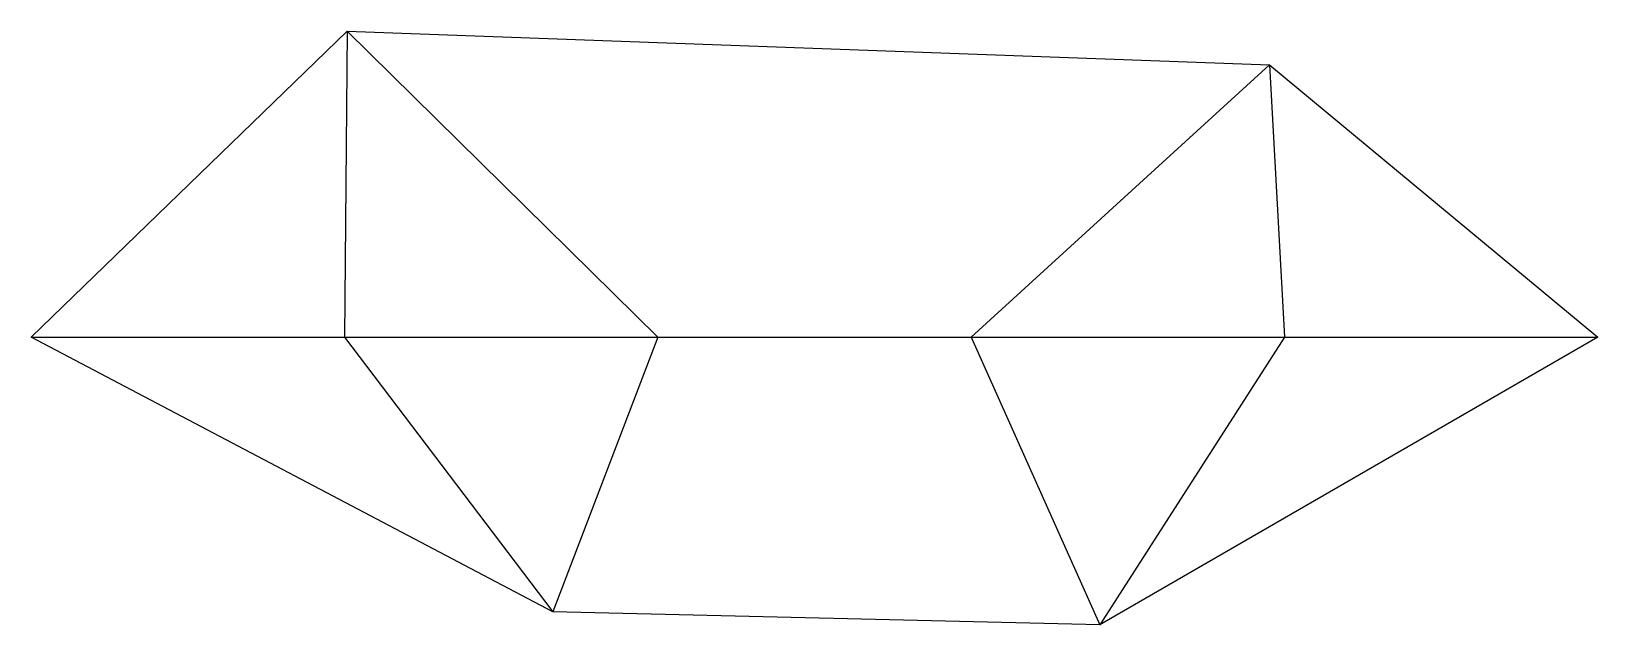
# Model space of a CAD drawing. Extents: x -2.49 to 2.51, y -0.92 to 0.98.
import ezdxf

# ---------------------------------------------------------------- set-up
doc = ezdxf.new("R2010")
doc.units = 0
doc.header["$MEASUREMENT"] = 0
doc.layers.add('MODELSKETCH_VISIBLE', color=7, linetype='CONTINUOUS')

msp = doc.modelspace()

# ---------------------------------------------------------------- linework, layer by layer
at = {"layer": 'MODELSKETCH_VISIBLE'}
for p, q in [((-2.4877, 0), (-1.48, 0.976)), ((-1.48, 0.976), (-1.4877, 0)), ((-0.4877, 0), (-1.48, 0.976)), ((-1.48, 0.976), (1.465, 0.8687)), ((0.5123, 0), (1.465, 0.8687)), ((1.465, 0.8687), (2.5123, 0)), ((1.465, 0.8687), (1.5123, 0)), ((-2.4877, 0), (-1.4877, 0)), ((-0.823, -0.877), (-2.4877, 0)), ((-1.4877, 0), (-0.4877, 0)), ((-1.4877, 0), (-0.823, -0.877)), ((-0.4877, 0), (-0.823, -0.877)), ((-0.4877, 0), (0.5123, 0)), ((0.5123, 0), (0.923, -0.9177)), ((0.5123, 0), (1.5123, 0)), ((1.5123, 0), (0.923, -0.9177)), ((1.5123, 0), (2.5123, 0)), ((2.5123, 0), (0.923, -0.9177)), ((0.923, -0.9177), (-0.823, -0.877))]:
    msp.add_line(p, q, dxfattribs=at)

doc.saveas('drawing.dxf')
